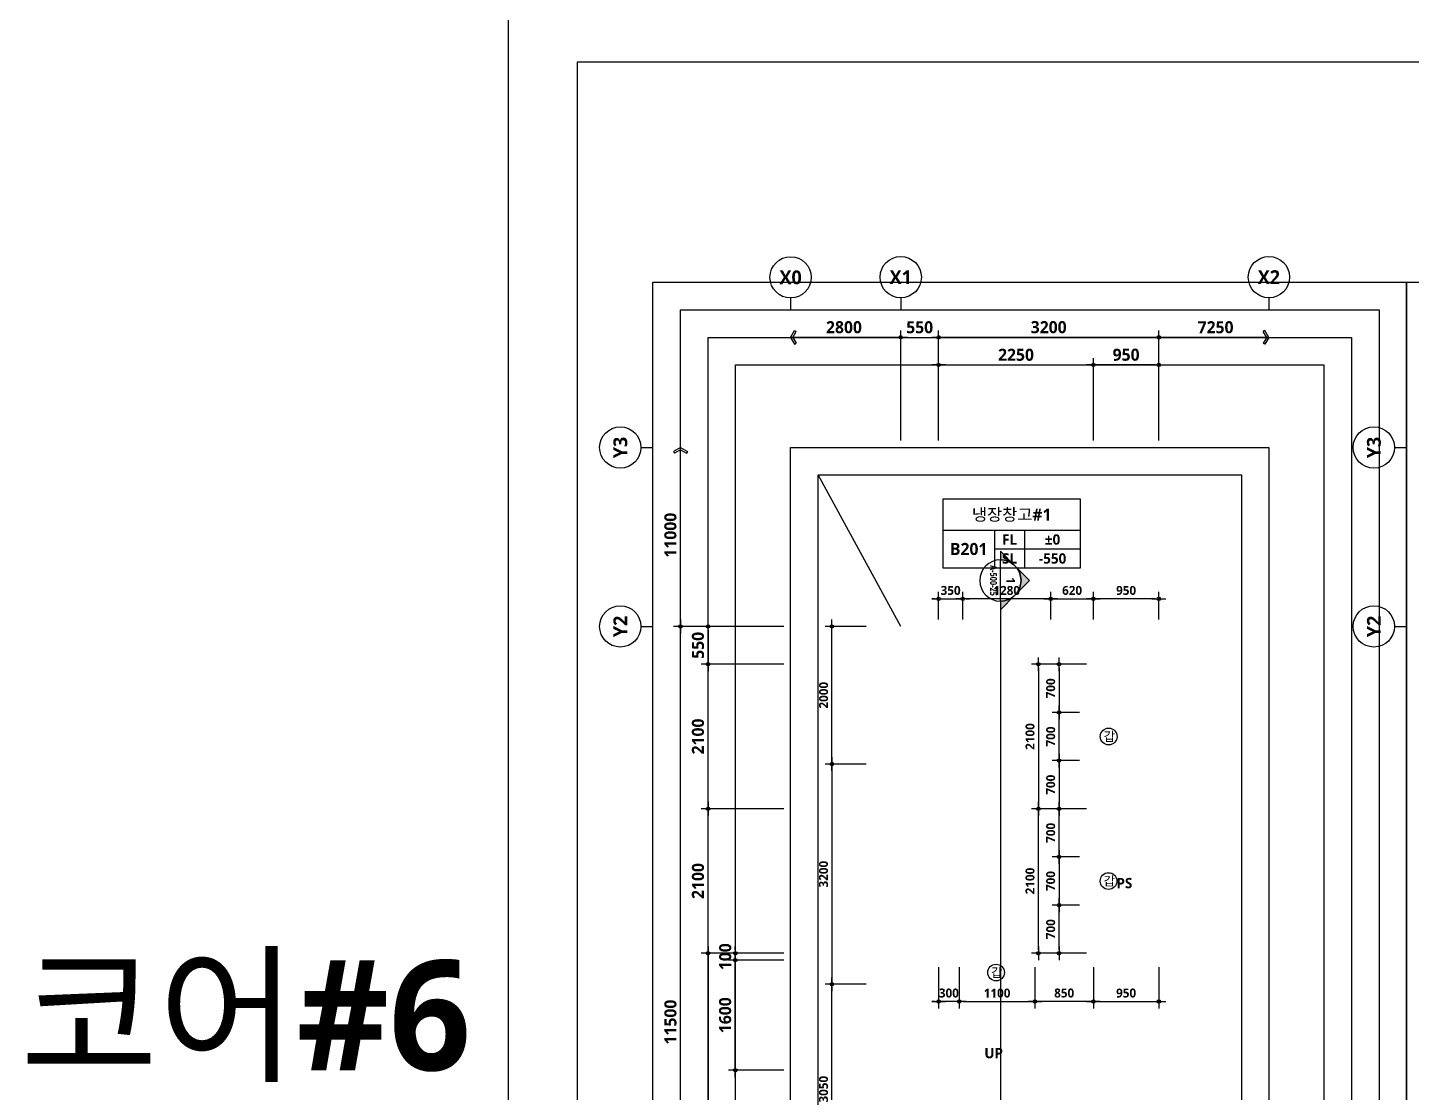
# Model space of a CAD drawing. Header units: millimetres. Extents: x -12482 to 126000, y 0 to 220200.
# Drawn here: x -6987 to 13119, y 162230 to 177700 of the extents above; entities that cross this region are included whole.
import ezdxf
from ezdxf.enums import TextEntityAlignment as Align

# ---------------------------------------------------------------- set-up
doc = ezdxf.new("R2010")
doc.units = ezdxf.units.MM
doc.header["$LTSCALE"] = 60
doc.linetypes.add('CEN', pattern=[62, 60, -1, 0, -1])
doc.layers.get('Defpoints').update_dxf_attribs({"color": 153})
for name, color, linetype in [('A-ANNO-DIM', 4, 'Continuous'), ('A-ANNO-GRA1', 7, 'Continuous'), ('A-ANNO-SYMB', 7, 'Continuous'), ('A-ANNO-TEXT1', 7, 'Continuous'), ('A-ANNO-TEXT2', 3, 'Continuous'), ('A-ANNO-TITL', 7, 'Continuous'), ('A-ST-AXIS-BUB', 7, 'Continuous'), ('A-ST-AXIS-DIM', 7, 'Continuous'), ('AA-MKXS', 3, 'Continuous'), ('AA-MKXX', 3, 'Continuous')]:
    doc.layers.add(name, color=color, linetype=linetype)
for name, color, linetype, plot in [('Defpoint', 161, 'Continuous', False), ('G(그리드1)', 185, 'Continuous', False), ('G(그리드2)', 235, 'Continuous', False)]:
    doc.layers.add(name, color=color, linetype=linetype, plot=plot)
doc.styles.add('2020음성 1차', font='NanumGothicBold.ttf')
doc.styles.add('SAMOO', font='romans.shx', dxfattribs={"bigfont": 'whgtxt.shx'})
doc.styles.add('SH_나눔', font='')
doc.styles.add('SH_진천_나눔', font='')
doc.styles.get('SH_나눔').set_extended_font_data('NanumGothic', bold=True)
doc.styles.get('SH_진천_나눔').set_extended_font_data('NanumGothic', bold=True)
doc.dimstyles.new('SHP 50', dxfattribs={"dimscale": 50, "dimtxt": 3.5, "dimasz": 1, "dimexe": 2, "dimexo": 2, "dimgap": 1, "dimtad": 1, "dimdec": 0, "dimzin": 0, "dimdsep": 46, "dimtxsty": 'SH_진천_나눔', "dimblk": 'DIMDOT', "dimcen": 0.09, "dimclrd": 256, "dimclre": 256, "dimclrt": 3, "dimadec": 0, "dimazin": 1, "dimtfac": 1, "dimtdec": 0, "dimtix": 1, "dimtmove": 2, "dimatfit": 0, "dimldrblk": 'DIMDOT', "dimfxl": 1, "dimtolj": 1, "dimtzin": 0, "dimlwd": -1, "dimlwe": -1, "dimarcsym": 0})
doc.dimstyles.new('SHP 50내부', dxfattribs={"dimscale": 50, "dimtxt": 2.6, "dimasz": 1, "dimexe": 2, "dimexo": 2, "dimgap": 1, "dimtad": 1, "dimdec": 0, "dimzin": 0, "dimdsep": 46, "dimtxsty": '2020음성 1차', "dimblk": 'DIMDOT', "dimcen": 0.09, "dimclrd": 256, "dimclre": 256, "dimclrt": 3, "dimadec": 0, "dimazin": 1, "dimtfac": 1, "dimtdec": 0, "dimtix": 1, "dimtmove": 2, "dimatfit": 0, "dimldrblk": 'DIMDOT', "dimfxl": 1, "dimtolj": 1, "dimtzin": 0, "dimlwd": -1, "dimlwe": -1, "dimarcsym": 0})

# ---------------------------------------------------------------- blocks, each defined once
blk = doc.blocks.new('DIMDOT')
at = {"color": 0}
blk.add_line((-2, 0), (2, 0), dxfattribs=at)
for radius in [0.5, 0.25]:
    blk.add_circle((0, 0), radius, dxfattribs=at)
blk = doc.blocks.new('*D17152')
at = {"layer": 'A-ST-AXIS-DIM'}
for p, q in [((5700, 171700), (5700, 173300)), ((5750, 173200), (6200, 173200)), ((6250, 171700), (6250, 173300))]:
    blk.add_line(p, q, dxfattribs=at)
at = {"layer": 'Defpoints', "color": 0}
for p in [(6250, 173200), (5700, 171600), (6250, 171600)]:
    blk.add_point(p, dxfattribs=at)
at = {"layer": 'A-ST-AXIS-DIM', "linetype": 'ByBlock', "xscale": 50, "yscale": 50, "zscale": 50, "rotation": 180}
blk.add_blockref('DIMDOT', (5700, 173200), dxfattribs=at)
at = {"layer": 'A-ST-AXIS-DIM', "linetype": 'ByBlock', "xscale": 50, "yscale": 50, "zscale": 50}
blk.add_blockref('DIMDOT', (6250, 173200), dxfattribs=at)
at = {"layer": 'A-ST-AXIS-DIM', "color": 3, "insert": (5975, 173346), "char_height": 175, "attachment_point": 5, "style": 'SH_진천_나눔'}
blk.add_mtext('\\A1;550', dxfattribs=at)
blk = doc.blocks.new('A-ST-AXIS-BUB-1')
at = {"layer": 'A-ST-AXIS-BUB'}
blk.add_line((0, 350), (0, 0), dxfattribs=at)
blk.add_circle((0, 950), 600, dxfattribs=at)
blk = doc.blocks.new('arrow1')
at = {"color": 0}
for p, q in [((0, 0), (0.29, 0.5)), ((0, 0), (0.29, -0.5)), ((0.16, 0), (0.41, 0.43)), ((0.16, 0), (0.41, -0.43)), ((0.29, 0.5), (0.41, 0.43)), ((0.29, -0.5), (0.41, -0.43))]:
    blk.add_line(p, q, dxfattribs=at)
blk = doc.blocks.new('*D17153')
at = {"layer": 'A-ST-AXIS-DIM'}
for p, q in [((6250, 171700), (6250, 173300)), ((9400, 173200), (6300, 173200)), ((9450, 171700), (9450, 173300))]:
    blk.add_line(p, q, dxfattribs=at)
at = {"layer": 'Defpoints', "color": 0}
for p in [(6250, 173200), (6250, 171600), (9450, 171600)]:
    blk.add_point(p, dxfattribs=at)
at = {"layer": 'A-ST-AXIS-DIM', "linetype": 'ByBlock', "xscale": 50, "yscale": 50, "zscale": 50, "rotation": 180}
blk.add_blockref('DIMDOT', (6250, 173200), dxfattribs=at)
at = {"layer": 'A-ST-AXIS-DIM', "linetype": 'ByBlock', "xscale": 50, "yscale": 50, "zscale": 50}
blk.add_blockref('DIMDOT', (9450, 173200), dxfattribs=at)
at = {"layer": 'A-ST-AXIS-DIM', "color": 3, "insert": (7850, 173347), "char_height": 175, "attachment_point": 5, "style": 'SH_진천_나눔'}
blk.add_mtext('\\A1;3200', dxfattribs=at)
blk = doc.blocks.new('*D17154')
at = {"layer": 'A-ST-AXIS-DIM'}
for p, q in [((4000, 164250), (2800, 164250)), ((2900, 164200), (2900, 158100)), ((4000, 158050), (2800, 158050))]:
    blk.add_line(p, q, dxfattribs=at)
at = {"layer": 'Defpoints', "color": 0}
for p in [(4100, 164250), (2900, 158050), (4100, 158050)]:
    blk.add_point(p, dxfattribs=at)
at = {"layer": 'A-ST-AXIS-DIM', "linetype": 'ByBlock', "xscale": 50, "yscale": 50, "zscale": 50}
for p, rotation in [((2900, 164250), 90.00000000000001), ((2900, 158050), 270)]:
    blk.add_blockref('DIMDOT', p, dxfattribs=dict(at, rotation=rotation))
at = {"layer": 'A-ST-AXIS-DIM', "color": 3, "insert": (2753, 161150), "char_height": 175, "attachment_point": 5, "rotation": 90, "style": 'SH_진천_나눔'}
blk.add_mtext('\\A1;6200', dxfattribs=at)
blk = doc.blocks.new('*D17155')
at = {"layer": 'A-ST-AXIS-DIM'}
for p, q in [((4000, 166350), (2800, 166350)), ((2900, 164300), (2900, 166300)), ((4000, 164250), (2800, 164250))]:
    blk.add_line(p, q, dxfattribs=at)
at = {"layer": 'Defpoints', "color": 0}
for p in [(2900, 166350), (4100, 166350), (4100, 164250)]:
    blk.add_point(p, dxfattribs=at)
at = {"layer": 'A-ST-AXIS-DIM', "linetype": 'ByBlock', "xscale": 50, "yscale": 50, "zscale": 50}
for p, rotation in [((2900, 166350), 90), ((2900, 164250), 270)]:
    blk.add_blockref('DIMDOT', p, dxfattribs=dict(at, rotation=rotation))
at = {"layer": 'A-ST-AXIS-DIM', "color": 3, "insert": (2754, 165300), "char_height": 175, "attachment_point": 5, "rotation": 90, "style": 'SH_진천_나눔'}
blk.add_mtext('\\A1;2100', dxfattribs=at)
blk = doc.blocks.new('*D17157')
at = {"layer": 'A-ST-AXIS-DIM'}
for p, q in [((4000, 168450), (2800, 168450)), ((2900, 166400), (2900, 168400)), ((4000, 166350), (2800, 166350))]:
    blk.add_line(p, q, dxfattribs=at)
at = {"layer": 'Defpoints', "color": 0}
for p in [(2900, 168450), (4100, 168450), (4100, 166350)]:
    blk.add_point(p, dxfattribs=at)
at = {"layer": 'A-ST-AXIS-DIM', "linetype": 'ByBlock', "xscale": 50, "yscale": 50, "zscale": 50}
for p, rotation in [((2900, 168450), 90), ((2900, 166350), 270)]:
    blk.add_blockref('DIMDOT', p, dxfattribs=dict(at, rotation=rotation))
at = {"layer": 'A-ST-AXIS-DIM', "color": 3, "insert": (2754, 167400), "char_height": 175, "attachment_point": 5, "rotation": 90, "style": 'SH_진천_나눔'}
blk.add_mtext('\\A1;2100', dxfattribs=at)
blk = doc.blocks.new('*D18641')
at = {"layer": 'A-ST-AXIS-DIM'}
for p, q in [((4000, 169000), (2800, 169000)), ((2900, 168950), (2900, 168500)), ((4000, 168450), (2800, 168450))]:
    blk.add_line(p, q, dxfattribs=at)
at = {"layer": 'Defpoints', "color": 0}
for p in [(4100, 169000), (2900, 168450), (4100, 168450)]:
    blk.add_point(p, dxfattribs=at)
at = {"layer": 'A-ST-AXIS-DIM', "linetype": 'ByBlock', "xscale": 50, "yscale": 50, "zscale": 50}
for p, rotation in [((2900, 169000), 90), ((2900, 168450), 270)]:
    blk.add_blockref('DIMDOT', p, dxfattribs=dict(at, rotation=rotation))
at = {"layer": 'A-ST-AXIS-DIM', "color": 3, "insert": (2754, 168725), "char_height": 175, "attachment_point": 5, "rotation": 90, "style": 'SH_진천_나눔'}
blk.add_mtext('\\A1;550', dxfattribs=at)
blk = doc.blocks.new('*D18642')
at = {"layer": 'A-ST-AXIS-DIM'}
for p, q in [((4000, 169000), (2400, 169000)), ((2500, 157550), (2500, 168950)), ((4000, 157500), (2400, 157500))]:
    blk.add_line(p, q, dxfattribs=at)
at = {"layer": 'Defpoints', "color": 0}
for p in [(2500, 169000), (4100, 169000), (4100, 157500)]:
    blk.add_point(p, dxfattribs=at)
at = {"layer": 'A-ST-AXIS-DIM', "linetype": 'ByBlock', "xscale": 50, "yscale": 50, "zscale": 50}
for p, rotation in [((2500, 169000), 90), ((2500, 157500), 270)]:
    blk.add_blockref('DIMDOT', p, dxfattribs=dict(at, rotation=rotation))
at = {"layer": 'A-ST-AXIS-DIM', "color": 3, "insert": (2354, 163250), "char_height": 175, "attachment_point": 5, "rotation": 90, "style": 'SH_진천_나눔'}
blk.add_mtext('\\A1;11500', dxfattribs=at)
blk = doc.blocks.new('*D18643')
at = {"layer": 'A-ST-AXIS-DIM'}
for p, q in [((6250, 171700), (6250, 172900)), ((6300, 172800), (8450, 172800)), ((8500, 171700), (8500, 172900))]:
    blk.add_line(p, q, dxfattribs=at)
at = {"layer": 'Defpoints', "color": 0}
for p in [(8500, 172800), (6250, 171600), (8500, 171600)]:
    blk.add_point(p, dxfattribs=at)
at = {"layer": 'A-ST-AXIS-DIM', "linetype": 'ByBlock', "xscale": 50, "yscale": 50, "zscale": 50, "rotation": 180}
blk.add_blockref('DIMDOT', (6250, 172800), dxfattribs=at)
at = {"layer": 'A-ST-AXIS-DIM', "linetype": 'ByBlock', "xscale": 50, "yscale": 50, "zscale": 50}
blk.add_blockref('DIMDOT', (8500, 172800), dxfattribs=at)
at = {"layer": 'A-ST-AXIS-DIM', "color": 3, "insert": (7375, 172946), "char_height": 175, "attachment_point": 5, "style": 'SH_진천_나눔'}
blk.add_mtext('\\A1;2250', dxfattribs=at)
blk = doc.blocks.new('*D18644')
at = {"layer": 'A-ST-AXIS-DIM'}
for p, q in [((8500, 171700), (8500, 172900)), ((9400, 172800), (8550, 172800)), ((9450, 171700), (9450, 172900))]:
    blk.add_line(p, q, dxfattribs=at)
at = {"layer": 'Defpoints', "color": 0}
for p in [(8500, 172800), (8500, 171600), (9450, 171600)]:
    blk.add_point(p, dxfattribs=at)
at = {"layer": 'A-ST-AXIS-DIM', "linetype": 'ByBlock', "xscale": 50, "yscale": 50, "zscale": 50, "rotation": 180}
blk.add_blockref('DIMDOT', (8500, 172800), dxfattribs=at)
at = {"layer": 'A-ST-AXIS-DIM', "linetype": 'ByBlock', "xscale": 50, "yscale": 50, "zscale": 50}
blk.add_blockref('DIMDOT', (9450, 172800), dxfattribs=at)
at = {"layer": 'A-ST-AXIS-DIM', "color": 3, "insert": (8975, 172947), "char_height": 175, "attachment_point": 5, "style": 'SH_진천_나눔'}
blk.add_mtext('\\A1;950', dxfattribs=at)
blk = doc.blocks.new('G$C9D92D8A7')
at = {"layer": 'A-ANNO-GRA1'}
for p, q in [((0, 11), (40, 11)), ((15, 11), (15, 0)), ((23.75, 11), (23.75, 0)), ((15, 5.5), (40, 5.5))]:
    blk.add_line(p, q, dxfattribs=at)
blk.add_lwpolyline([(0, 20), (0, 0), (40, 0), (40, 20)], close=True, dxfattribs=at)
at = {"style": '2020음성 1차'}
for tag, height, p in [('실명', 3.5, (20, 15.5)), ('마감레벨', 3, (31.875, 8.25)), ('실번호', 3.5, (7.5, 5.5)), ('구조레벨', 3, (31.875, 2.75))]:
    blk.add_attdef(tag, text='', height=height, dxfattribs=at).set_placement(p, align=Align.MIDDLE_CENTER)
at = {"layer": 'A-ANNO-TEXT1', "style": 'SH_나눔'}
for s, p in [('FL', (19.375, 8.25)), ('SL', (19.375, 2.75))]:
    blk.add_text(s, height=3, dxfattribs=at).set_placement(p, align=Align.MIDDLE)
blk = doc.blocks.new('*D18647')
at = {"layer": 'A-ST-AXIS-DIM'}
for p, q in [((4000, 162550), (3196, 162550)), ((3296, 162500), (3296, 158250)), ((4000, 158200), (3196, 158200))]:
    blk.add_line(p, q, dxfattribs=at)
at = {"layer": 'Defpoints', "color": 0}
for p in [(4100, 162550), (3296, 158200), (4100, 158200)]:
    blk.add_point(p, dxfattribs=at)
at = {"layer": 'A-ST-AXIS-DIM', "linetype": 'ByBlock', "xscale": 50, "yscale": 50, "zscale": 50}
for p, rotation in [((3296, 162550), 90.00000000000004), ((3296, 158200), 270.0000000000001)]:
    blk.add_blockref('DIMDOT', p, dxfattribs=dict(at, rotation=rotation))
at = {"layer": 'A-ST-AXIS-DIM', "color": 3, "insert": (3149, 160375), "char_height": 175, "attachment_point": 5, "rotation": 90, "style": 'SH_진천_나눔'}
blk.add_mtext('\\A1;4350', dxfattribs=at)
blk = doc.blocks.new('*D18648')
at = {"layer": 'A-ST-AXIS-DIM'}
for p, q in [((4000, 164150), (3196, 164150)), ((3296, 162600), (3296, 164100)), ((4000, 162550), (3196, 162550))]:
    blk.add_line(p, q, dxfattribs=at)
at = {"layer": 'Defpoints', "color": 0}
for p in [(3296, 164150), (4100, 164150), (4100, 162550)]:
    blk.add_point(p, dxfattribs=at)
at = {"layer": 'A-ST-AXIS-DIM', "linetype": 'ByBlock', "xscale": 50, "yscale": 50, "zscale": 50}
for p, rotation in [((3296, 164150), 89.99999999999997), ((3296, 162550), 269.9999999999999)]:
    blk.add_blockref('DIMDOT', p, dxfattribs=dict(at, rotation=rotation))
at = {"layer": 'A-ST-AXIS-DIM', "color": 3, "insert": (3149, 163350), "char_height": 175, "attachment_point": 5, "rotation": 90, "style": 'SH_진천_나눔'}
blk.add_mtext('\\A1;1600', dxfattribs=at)
blk = doc.blocks.new('*D18649')
at = {"layer": 'A-ST-AXIS-DIM'}
for p, q in [((3296, 164300), (3296, 164350)), ((4000, 164250), (3196, 164250)), ((4000, 164150), (3196, 164150)), ((3296, 164250), (3296, 164150)), ((3296, 164100), (3296, 164050))]:
    blk.add_line(p, q, dxfattribs=at)
at = {"layer": 'Defpoints', "color": 0}
for p in [(3296, 164150), (4100, 164250), (4100, 164150)]:
    blk.add_point(p, dxfattribs=at)
at = {"layer": 'A-ST-AXIS-DIM', "linetype": 'ByBlock', "xscale": 50, "yscale": 50, "zscale": 50}
for p, rotation in [((3296, 164250), 270), ((3296, 164150), 90)]:
    blk.add_blockref('DIMDOT', p, dxfattribs=dict(at, rotation=rotation))
at = {"layer": 'A-ST-AXIS-DIM', "color": 3, "insert": (3150, 164200), "char_height": 175, "attachment_point": 5, "rotation": 90, "style": 'SH_진천_나눔'}
blk.add_mtext('\\A1;100', dxfattribs=at)
blk = doc.blocks.new('갑종 TEXT100')
at = {"layer": 'A-ANNO-SYMB'}
blk.add_circle((0, 0), 243, dxfattribs=at)
at = {"layer": 'A-ANNO-TITL', "style": '2020음성 1차'}
blk.add_text('갑 ', height=266.7, dxfattribs=at).set_placement((67, 0), align=Align.MIDDLE_CENTER)
blk = doc.blocks.new('*D18668')
at = {"layer": 'A-ANNO-DIM'}
for p, q in [((6550, 164050), (6550, 163450)), ((7650, 164050), (7650, 163450)), ((6600, 163550), (7600, 163550))]:
    blk.add_line(p, q, dxfattribs=at)
at = {"layer": 'Defpoints', "color": 0}
for p in [(6550, 164150), (7650, 164150), (7650, 163550)]:
    blk.add_point(p, dxfattribs=at)
at = {"layer": 'A-ANNO-DIM', "linetype": 'ByBlock', "xscale": 50, "yscale": 50, "zscale": 50, "rotation": 180}
blk.add_blockref('DIMDOT', (6550, 163550), dxfattribs=at)
at = {"layer": 'A-ANNO-DIM', "linetype": 'ByBlock', "xscale": 50, "yscale": 50, "zscale": 50}
blk.add_blockref('DIMDOT', (7650, 163550), dxfattribs=at)
at = {"layer": 'A-ANNO-DIM', "color": 3, "insert": (7100, 163671), "char_height": 130, "attachment_point": 5, "style": '2020음성 1차'}
blk.add_mtext('\\A1;1100', dxfattribs=at)
blk = doc.blocks.new('*D18669')
at = {"layer": 'A-ANNO-DIM'}
for p, q in [((6250, 164050), (6250, 163450)), ((6550, 164050), (6550, 163450)), ((6200, 163550), (6150, 163550)), ((6550, 163550), (6250, 163550)), ((6600, 163550), (6650, 163550))]:
    blk.add_line(p, q, dxfattribs=at)
at = {"layer": 'Defpoints', "color": 0}
for p in [(6250, 164150), (6550, 164150), (6250, 163550)]:
    blk.add_point(p, dxfattribs=at)
at = {"layer": 'A-ANNO-DIM', "linetype": 'ByBlock', "xscale": 50, "yscale": 50, "zscale": 50}
blk.add_blockref('DIMDOT', (6250, 163550), dxfattribs=at)
at = {"layer": 'A-ANNO-DIM', "linetype": 'ByBlock', "xscale": 50, "yscale": 50, "zscale": 50, "rotation": 180}
blk.add_blockref('DIMDOT', (6550, 163550), dxfattribs=at)
at = {"layer": 'A-ANNO-DIM', "color": 3, "insert": (6400, 163672), "char_height": 130, "attachment_point": 5, "style": '2020음성 1차'}
blk.add_mtext('\\A1;300', dxfattribs=at)
blk = doc.blocks.new('*D18670')
at = {"layer": 'A-ANNO-DIM'}
for p, q in [((7650, 164050), (7650, 163450)), ((8500, 164050), (8500, 163450)), ((8450, 163550), (7700, 163550))]:
    blk.add_line(p, q, dxfattribs=at)
at = {"layer": 'Defpoints', "color": 0}
for p in [(7650, 164150), (8500, 164150), (7650, 163550)]:
    blk.add_point(p, dxfattribs=at)
at = {"layer": 'A-ANNO-DIM', "linetype": 'ByBlock', "xscale": 50, "yscale": 50, "zscale": 50, "rotation": 180}
blk.add_blockref('DIMDOT', (7650, 163550), dxfattribs=at)
at = {"layer": 'A-ANNO-DIM', "linetype": 'ByBlock', "xscale": 50, "yscale": 50, "zscale": 50}
blk.add_blockref('DIMDOT', (8500, 163550), dxfattribs=at)
at = {"layer": 'A-ANNO-DIM', "color": 3, "insert": (8075, 163672), "char_height": 130, "attachment_point": 5, "style": '2020음성 1차'}
blk.add_mtext('\\A1;850', dxfattribs=at)
blk = doc.blocks.new('*D18671')
at = {"layer": 'A-ANNO-DIM'}
for p, q in [((8300, 168450), (7900, 168450)), ((8000, 168400), (8000, 167800)), ((8300, 167750), (7900, 167750))]:
    blk.add_line(p, q, dxfattribs=at)
at = {"layer": 'Defpoints', "color": 0}
for p in [(8400, 168450), (8000, 167750), (8400, 167750)]:
    blk.add_point(p, dxfattribs=at)
at = {"layer": 'A-ANNO-DIM', "linetype": 'ByBlock', "xscale": 50, "yscale": 50, "zscale": 50}
for p, rotation in [((8000, 168450), 90), ((8000, 167750), 270)]:
    blk.add_blockref('DIMDOT', p, dxfattribs=dict(at, rotation=rotation))
at = {"layer": 'A-ANNO-DIM', "color": 3, "insert": (7879, 168100), "char_height": 130, "attachment_point": 5, "rotation": 90, "style": '2020음성 1차'}
blk.add_mtext('\\A1;700', dxfattribs=at)
blk = doc.blocks.new('*D18672')
at = {"layer": 'A-ANNO-DIM'}
for p, q in [((8300, 167750), (7900, 167750)), ((8000, 167100), (8000, 167700)), ((8300, 167050), (7900, 167050))]:
    blk.add_line(p, q, dxfattribs=at)
at = {"layer": 'Defpoints', "color": 0}
for p in [(8000, 167750), (8400, 167750), (8400, 167050)]:
    blk.add_point(p, dxfattribs=at)
at = {"layer": 'A-ANNO-DIM', "linetype": 'ByBlock', "xscale": 50, "yscale": 50, "zscale": 50}
for p, rotation in [((8000, 167750), 90), ((8000, 167050), 270)]:
    blk.add_blockref('DIMDOT', p, dxfattribs=dict(at, rotation=rotation))
at = {"layer": 'A-ANNO-DIM', "color": 3, "insert": (7879, 167400), "char_height": 130, "attachment_point": 5, "rotation": 90, "style": '2020음성 1차'}
blk.add_mtext('\\A1;700', dxfattribs=at)
blk = doc.blocks.new('*D18673')
at = {"layer": 'A-ANNO-DIM'}
for p, q in [((6600, 169100), (6600, 169500)), ((7880, 169100), (7880, 169500)), ((7830, 169400), (6650, 169400))]:
    blk.add_line(p, q, dxfattribs=at)
at = {"layer": 'Defpoints', "color": 0}
for p in [(6600, 169400), (6600, 169000), (7880, 169000)]:
    blk.add_point(p, dxfattribs=at)
at = {"layer": 'A-ANNO-DIM', "linetype": 'ByBlock', "xscale": 50, "yscale": 50, "zscale": 50, "rotation": 180}
blk.add_blockref('DIMDOT', (6600, 169400), dxfattribs=at)
at = {"layer": 'A-ANNO-DIM', "linetype": 'ByBlock', "xscale": 50, "yscale": 50, "zscale": 50}
blk.add_blockref('DIMDOT', (7880, 169400), dxfattribs=at)
at = {"layer": 'A-ANNO-DIM', "color": 3, "insert": (7240, 169522), "char_height": 130, "attachment_point": 5, "style": '2020음성 1차'}
blk.add_mtext('\\A1;1280', dxfattribs=at)
blk = doc.blocks.new('*D18674')
at = {"layer": 'A-ANNO-DIM'}
for p, q in [((6250, 169100), (6250, 169500)), ((6600, 169100), (6600, 169500)), ((6200, 169400), (6150, 169400)), ((6250, 169400), (6600, 169400)), ((6650, 169400), (6700, 169400))]:
    blk.add_line(p, q, dxfattribs=at)
at = {"layer": 'Defpoints', "color": 0}
for p in [(6600, 169400), (6250, 169000), (6600, 169000)]:
    blk.add_point(p, dxfattribs=at)
at = {"layer": 'A-ANNO-DIM', "linetype": 'ByBlock', "xscale": 50, "yscale": 50, "zscale": 50}
blk.add_blockref('DIMDOT', (6250, 169400), dxfattribs=at)
at = {"layer": 'A-ANNO-DIM', "linetype": 'ByBlock', "xscale": 50, "yscale": 50, "zscale": 50, "rotation": 180}
blk.add_blockref('DIMDOT', (6600, 169400), dxfattribs=at)
at = {"layer": 'A-ANNO-DIM', "color": 3, "insert": (6425, 169522), "char_height": 130, "attachment_point": 5, "style": '2020음성 1차'}
blk.add_mtext('\\A1;350', dxfattribs=at)
blk = doc.blocks.new('*D18675')
at = {"layer": 'A-ANNO-DIM'}
for p, q in [((8300, 167050), (7900, 167050)), ((8000, 167000), (8000, 166400)), ((8300, 166350), (7900, 166350))]:
    blk.add_line(p, q, dxfattribs=at)
at = {"layer": 'Defpoints', "color": 0}
for p in [(8400, 167050), (8000, 166350), (8400, 166350)]:
    blk.add_point(p, dxfattribs=at)
at = {"layer": 'A-ANNO-DIM', "linetype": 'ByBlock', "xscale": 50, "yscale": 50, "zscale": 50}
for p, rotation in [((8000, 167050), 90), ((8000, 166350), 270)]:
    blk.add_blockref('DIMDOT', p, dxfattribs=dict(at, rotation=rotation))
at = {"layer": 'A-ANNO-DIM', "color": 3, "insert": (7879, 166700), "char_height": 130, "attachment_point": 5, "rotation": 90, "style": '2020음성 1차'}
blk.add_mtext('\\A1;700', dxfattribs=at)
blk = doc.blocks.new('*D18676')
at = {"layer": 'A-ANNO-DIM'}
for p, q in [((8300, 164950), (7900, 164950)), ((8000, 164300), (8000, 164900)), ((8300, 164250), (7900, 164250))]:
    blk.add_line(p, q, dxfattribs=at)
at = {"layer": 'Defpoints', "color": 0}
for p in [(8000, 164950), (8400, 164950), (8400, 164250)]:
    blk.add_point(p, dxfattribs=at)
at = {"layer": 'A-ANNO-DIM', "linetype": 'ByBlock', "xscale": 50, "yscale": 50, "zscale": 50}
for p, rotation in [((8000, 164950), 90), ((8000, 164250), 270)]:
    blk.add_blockref('DIMDOT', p, dxfattribs=dict(at, rotation=rotation))
at = {"layer": 'A-ANNO-DIM', "color": 3, "insert": (7879, 164600), "char_height": 130, "attachment_point": 5, "rotation": 90, "style": '2020음성 1차'}
blk.add_mtext('\\A1;700', dxfattribs=at)
blk = doc.blocks.new('*D18677')
at = {"layer": 'A-ANNO-DIM'}
for p, q in [((8300, 165650), (7900, 165650)), ((8000, 165600), (8000, 165000)), ((8300, 164950), (7900, 164950))]:
    blk.add_line(p, q, dxfattribs=at)
at = {"layer": 'Defpoints', "color": 0}
for p in [(8400, 165650), (8000, 164950), (8400, 164950)]:
    blk.add_point(p, dxfattribs=at)
at = {"layer": 'A-ANNO-DIM', "linetype": 'ByBlock', "xscale": 50, "yscale": 50, "zscale": 50}
for p, rotation in [((8000, 165650), 90), ((8000, 164950), 270)]:
    blk.add_blockref('DIMDOT', p, dxfattribs=dict(at, rotation=rotation))
at = {"layer": 'A-ANNO-DIM', "color": 3, "insert": (7879, 165300), "char_height": 130, "attachment_point": 5, "rotation": 90, "style": '2020음성 1차'}
blk.add_mtext('\\A1;700', dxfattribs=at)
blk = doc.blocks.new('*D18678')
at = {"layer": 'A-ANNO-DIM'}
for p, q in [((8300, 166350), (7900, 166350)), ((8000, 165700), (8000, 166300)), ((8300, 165650), (7900, 165650))]:
    blk.add_line(p, q, dxfattribs=at)
at = {"layer": 'Defpoints', "color": 0}
for p in [(8000, 166350), (8400, 166350), (8400, 165650)]:
    blk.add_point(p, dxfattribs=at)
at = {"layer": 'A-ANNO-DIM', "linetype": 'ByBlock', "xscale": 50, "yscale": 50, "zscale": 50}
for p, rotation in [((8000, 166350), 90), ((8000, 165650), 270)]:
    blk.add_blockref('DIMDOT', p, dxfattribs=dict(at, rotation=rotation))
at = {"layer": 'A-ANNO-DIM', "color": 3, "insert": (7879, 166000), "char_height": 130, "attachment_point": 5, "rotation": 90, "style": '2020음성 1차'}
blk.add_mtext('\\A1;700', dxfattribs=at)
blk = doc.blocks.new('*D18706')
at = {"layer": 'A-ANNO-DIM'}
for p, q in [((5200, 163800), (4600, 163800)), ((4700, 160800), (4700, 163750)), ((5200, 160750), (4600, 160750))]:
    blk.add_line(p, q, dxfattribs=at)
at = {"layer": 'Defpoints', "color": 0}
for p in [(4700, 163800), (5300, 163800), (5300, 160750)]:
    blk.add_point(p, dxfattribs=at)
at = {"layer": 'A-ANNO-DIM', "linetype": 'ByBlock', "xscale": 50, "yscale": 50, "zscale": 50}
for p, rotation in [((4700, 163800), 90), ((4700, 160750), 270)]:
    blk.add_blockref('DIMDOT', p, dxfattribs=dict(at, rotation=rotation))
at = {"layer": 'A-ANNO-DIM', "color": 3, "insert": (4578, 162275), "char_height": 130, "attachment_point": 5, "rotation": 90, "style": '2020음성 1차'}
blk.add_mtext('\\A1;3050', dxfattribs=at)
blk = doc.blocks.new('*D18708')
at = {"layer": 'A-ANNO-DIM'}
for p, q in [((5200, 167000), (4600, 167000)), ((4700, 166950), (4700, 163850)), ((5200, 163800), (4600, 163800))]:
    blk.add_line(p, q, dxfattribs=at)
at = {"layer": 'Defpoints', "color": 0}
for p in [(5300, 167000), (4700, 163800), (5300, 163800)]:
    blk.add_point(p, dxfattribs=at)
at = {"layer": 'A-ANNO-DIM', "linetype": 'ByBlock', "xscale": 50, "yscale": 50, "zscale": 50}
for p, rotation in [((4700, 167000), 90), ((4700, 163800), 270)]:
    blk.add_blockref('DIMDOT', p, dxfattribs=dict(at, rotation=rotation))
at = {"layer": 'A-ANNO-DIM', "color": 3, "insert": (4578, 165400), "char_height": 130, "attachment_point": 5, "rotation": 90, "style": '2020음성 1차'}
blk.add_mtext('\\A1;3200', dxfattribs=at)
blk = doc.blocks.new('*D18709')
at = {"layer": 'A-ANNO-DIM'}
for p, q in [((5200, 169000), (4600, 169000)), ((4700, 167050), (4700, 168950)), ((5200, 167000), (4600, 167000))]:
    blk.add_line(p, q, dxfattribs=at)
at = {"layer": 'Defpoints', "color": 0}
for p in [(4700, 169000), (5300, 169000), (5300, 167000)]:
    blk.add_point(p, dxfattribs=at)
at = {"layer": 'A-ANNO-DIM', "linetype": 'ByBlock', "xscale": 50, "yscale": 50, "zscale": 50}
for p, rotation in [((4700, 169000), 90), ((4700, 167000), 270)]:
    blk.add_blockref('DIMDOT', p, dxfattribs=dict(at, rotation=rotation))
at = {"layer": 'A-ANNO-DIM', "color": 3, "insert": (4579, 168000), "char_height": 130, "attachment_point": 5, "rotation": 90, "style": '2020음성 1차'}
blk.add_mtext('\\A1;2000', dxfattribs=at)
blk = doc.blocks.new('*D21340')
at = {"layer": 'A-ANNO-DIM'}
for p, q in [((8500, 164050), (8500, 163450)), ((9450, 164050), (9450, 163450)), ((8550, 163550), (9400, 163550))]:
    blk.add_line(p, q, dxfattribs=at)
at = {"layer": 'Defpoints', "color": 0}
for p in [(8500, 164150), (9450, 164150), (9450, 163550)]:
    blk.add_point(p, dxfattribs=at)
at = {"layer": 'A-ANNO-DIM', "linetype": 'ByBlock', "xscale": 50, "yscale": 50, "zscale": 50, "rotation": 180}
blk.add_blockref('DIMDOT', (8500, 163550), dxfattribs=at)
at = {"layer": 'A-ANNO-DIM', "linetype": 'ByBlock', "xscale": 50, "yscale": 50, "zscale": 50}
blk.add_blockref('DIMDOT', (9450, 163550), dxfattribs=at)
at = {"layer": 'A-ANNO-DIM', "color": 3, "insert": (8975, 163672), "char_height": 130, "attachment_point": 5, "style": '2020음성 1차'}
blk.add_mtext('\\A1;950', dxfattribs=at)
blk = doc.blocks.new('*D21342')
at = {"layer": 'A-ANNO-DIM'}
for p, q in [((7880, 169100), (7880, 169500)), ((8500, 169100), (8500, 169500)), ((7930, 169400), (8450, 169400))]:
    blk.add_line(p, q, dxfattribs=at)
at = {"layer": 'Defpoints', "color": 0}
for p in [(8500, 169400), (7880, 169000), (8500, 169000)]:
    blk.add_point(p, dxfattribs=at)
at = {"layer": 'A-ANNO-DIM', "linetype": 'ByBlock', "xscale": 50, "yscale": 50, "zscale": 50, "rotation": 180}
blk.add_blockref('DIMDOT', (7880, 169400), dxfattribs=at)
at = {"layer": 'A-ANNO-DIM', "linetype": 'ByBlock', "xscale": 50, "yscale": 50, "zscale": 50}
blk.add_blockref('DIMDOT', (8500, 169400), dxfattribs=at)
at = {"layer": 'A-ANNO-DIM', "color": 3, "insert": (8190, 169522), "char_height": 130, "attachment_point": 5, "style": '2020음성 1차'}
blk.add_mtext('\\A1;620', dxfattribs=at)
blk = doc.blocks.new('*D21343')
at = {"layer": 'A-ANNO-DIM'}
for p, q in [((8500, 169100), (8500, 169500)), ((9450, 169100), (9450, 169500)), ((9400, 169400), (8550, 169400))]:
    blk.add_line(p, q, dxfattribs=at)
at = {"layer": 'Defpoints', "color": 0}
for p in [(8500, 169400), (8500, 169000), (9450, 169000)]:
    blk.add_point(p, dxfattribs=at)
at = {"layer": 'A-ANNO-DIM', "linetype": 'ByBlock', "xscale": 50, "yscale": 50, "zscale": 50, "rotation": 180}
blk.add_blockref('DIMDOT', (8500, 169400), dxfattribs=at)
at = {"layer": 'A-ANNO-DIM', "linetype": 'ByBlock', "xscale": 50, "yscale": 50, "zscale": 50}
blk.add_blockref('DIMDOT', (9450, 169400), dxfattribs=at)
at = {"layer": 'A-ANNO-DIM', "color": 3, "insert": (8975, 169522), "char_height": 130, "attachment_point": 5, "style": '2020음성 1차'}
blk.add_mtext('\\A1;950', dxfattribs=at)
blk = doc.blocks.new('*D21344')
at = {"layer": 'A-ANNO-DIM'}
for p, q in [((8400, 166350), (7600, 166350)), ((7700, 164300), (7700, 166300)), ((8400, 164250), (7600, 164250))]:
    blk.add_line(p, q, dxfattribs=at)
at = {"layer": 'Defpoints', "color": 0}
for p in [(7700, 166350), (8500, 166350), (8500, 164250)]:
    blk.add_point(p, dxfattribs=at)
at = {"layer": 'A-ANNO-DIM', "linetype": 'ByBlock', "xscale": 50, "yscale": 50, "zscale": 50}
for p, rotation in [((7700, 166350), 90), ((7700, 164250), 270)]:
    blk.add_blockref('DIMDOT', p, dxfattribs=dict(at, rotation=rotation))
at = {"layer": 'A-ANNO-DIM', "color": 3, "insert": (7579, 165300), "char_height": 130, "attachment_point": 5, "rotation": 90, "style": '2020음성 1차'}
blk.add_mtext('\\A1;2100', dxfattribs=at)
blk = doc.blocks.new('*D21345')
at = {"layer": 'A-ANNO-DIM'}
for p, q in [((8400, 168450), (7600, 168450)), ((7700, 168400), (7700, 166400)), ((8400, 166350), (7600, 166350))]:
    blk.add_line(p, q, dxfattribs=at)
at = {"layer": 'Defpoints', "color": 0}
for p in [(8500, 168450), (7700, 166350), (8500, 166350)]:
    blk.add_point(p, dxfattribs=at)
at = {"layer": 'A-ANNO-DIM', "linetype": 'ByBlock', "xscale": 50, "yscale": 50, "zscale": 50}
for p, rotation in [((7700, 168450), 90), ((7700, 166350), 270)]:
    blk.add_blockref('DIMDOT', p, dxfattribs=dict(at, rotation=rotation))
at = {"layer": 'A-ANNO-DIM', "color": 3, "insert": (7579, 167400), "char_height": 130, "attachment_point": 5, "rotation": 90, "style": '2020음성 1차'}
blk.add_mtext('\\A1;2100', dxfattribs=at)
blk = doc.blocks.new('*U22506')
at = {"layer": 'AA-MKXX'}
blk.add_hatch(color=256, dxfattribs=at).paths.add_polyline_path([(41300, 600), (41090, 0), (41300, 0)])
at = {"layer": 'AA-MKXX', "linetype": 'CEN', "ltscale": 300}
blk.add_line((900, 0), (41300, 0), dxfattribs=at)
at = {"layer": 'AA-MKXX'}
blk.add_lwpolyline([(41300, 0), (41300, 600), (41090, 0)], close=True, dxfattribs=at)
blk = doc.blocks.new('*U15083')
at = {"layer": 'AA-MKXS'}
blk.add_hatch(color=3, dxfattribs=at).paths.add_polyline_path([(0, 8.49), (-4.24, 4.24, -0.414214), (4.24, 4.24)])
h = blk.add_hatch(color=3, dxfattribs=at)
h.paths.add_polyline_path([(-8.49, 0), (-6, 0, -0.198912), (-4.24, 4.24)])
h.paths.add_polyline_path([(6, 0), (8.49, 0), (4.24, 4.24, -0.198912)])
at = {"layer": 'AA-MKXS', "color": 3, "linetype": 'Continuous', "ltscale": 5}
blk.add_line((-6, 0), (6, 0), dxfattribs=at)
at = {"layer": 'AA-MKXS', "color": 3}
for points in [[(4.24, 4.24, 0.414214), (-4.24, 4.24), (0, 8.49)], [(-4.24, 4.24, 0.198912), (-6, 0), (-8.49, 0)], [(8.49, 0), (6, 0, 0.198912), (4.24, 4.24)]]:
    blk.add_lwpolyline(points, format="xyb", close=True, dxfattribs=at)
at = {"layer": 'AA-MKXS', "color": 3, "linetype": 'Continuous', "ltscale": 5}
blk.add_circle((0, 0), 6, dxfattribs=at)
at = {"layer": 'AA-MKXS', "style": 'SAMOO', "width": 0.85}
blk.add_attdef('ViewNUM', text='', height=2.5, dxfattribs=at).set_placement((0, 1), align=Align.BOTTOM_CENTER)
blk.add_attdef('SheetNUM', text='', height=2.5, dxfattribs=at).set_placement((0, -1), align=Align.TOP_CENTER)

msp = doc.modelspace()

# ---------------------------------------------------------------- linework, layer by layer
at = {"layer": 'A-ST-AXIS-DIM'}
for p, q in [((5650, 173200), (4100, 173200)), ((5700, 171700), (5700, 173300)), ((9450, 171700), (9450, 173300)), ((11050, 173200), (9500, 173200)), ((2500, 169050), (2500, 171600)), ((3400, 169000), (2400, 169000))]:
    msp.add_line(p, q, dxfattribs=at)
at = {"layer": 'Defpoint'}
msp.add_line((5700, 169000), (4500, 171200), dxfattribs=at)
for points in [[(0, 178200), (42000, 178200), (42000, 148500), (0, 148500)], [(1000, 149500), (36500, 149500), (36500, 177200), (1000, 177200)]]:
    msp.add_lwpolyline(points, close=True, dxfattribs=at)
at = {"layer": 'G(그리드1)'}
for points in [[(13050, 152700), (2100, 152700), (2100, 174000), (13050, 174000)], [(24000, 152700), (13050, 152700), (13050, 174000), (24000, 174000)], [(12650, 153900), (2500, 153900), (2500, 173600), (12650, 173600)], [(12250, 154300), (2900, 154300), (2900, 173200), (12250, 173200)], [(11850, 154700), (3300, 154700), (3300, 172800), (11850, 172800)], [(11050, 155500), (4100, 155500), (4100, 171600), (11050, 171600)]]:
    msp.add_lwpolyline(points, close=True, dxfattribs=at)
at = {"layer": 'G(그리드2)'}
msp.add_lwpolyline([(10650, 155900), (4500, 155900), (4500, 171200), (10650, 171200)], close=True, dxfattribs=at)

# ---------------------------------------------------------------- block references
ref = msp.add_blockref('*U15083', (7148.1, 169666.7), dxfattribs=dict(xscale=-50, yscale=50, zscale=50, rotation=269.9999999999997))
ref.add_attrib('SheetNUM', 'A-500-25', dxfattribs={"layer": 'AA-MKXS', "height": 100, "rotation": 270, "style": '2020음성 1차', "width": 0.8}).set_placement((7098.1, 169666.7), align=Align.TOP_CENTER)
ref.add_attrib('ViewNUM', '1', dxfattribs={"layer": 'AA-MKXS', "height": 125, "rotation": 270, "style": '2020음성 1차'}).set_placement((7198.1, 169666.7), align=Align.BOTTOM_CENTER)
at = {"xscale": 0.3333333333333333, "yscale": 0.3333333333333333, "zscale": 0.3333333333333333, "rotation": 270.0000000000003}
msp.add_blockref('*U22506', (7148.1, 169666.7), dxfattribs=at)
at = {"xscale": 0.5, "yscale": 0.5, "zscale": 0.5}
for p in [(8721.7, 167400, 103000), (8720, 165300, 103000), (7085, 163970)]:
    msp.add_blockref('갑종 TEXT100', p, dxfattribs=at)
at = {"layer": 'A-ANNO-TEXT1'}
ref = msp.add_blockref('G$C9D92D8A7', (6312.5, 169850), dxfattribs=dict(at, xscale=50, yscale=50, zscale=50))
ref.add_attrib('실명', '냉장창고#1', dxfattribs={"layer": 'A-ANNO-TEXT2', "height": 175, "style": '2020음성 1차'}).set_placement((7312.5, 170625, 34333.3), align=Align.MIDDLE_CENTER)
ref.add_attrib('실번호', 'B201', dxfattribs={"layer": 'A-ANNO-TEXT2', "height": 175, "style": '2020음성 1차'}).set_placement((6687.5, 170125, 34333.3), align=Align.MIDDLE_CENTER)
ref.add_attrib('마감레벨', '%%p0', dxfattribs={"height": 150, "style": '2020음성 1차'}).set_placement((7906.3, 170262.5, 34333.3), align=Align.MIDDLE_CENTER)
ref.add_attrib('구조레벨', '-550', dxfattribs={"height": 150, "style": '2020음성 1차'}).set_placement((7906.3, 169987.5, 34333.3), align=Align.MIDDLE_CENTER)
at = {"layer": 'A-ST-AXIS-BUB', "xscale": 0.5, "yscale": 0.5, "zscale": 0.5}
for p in [(4100, 173597.5), (5700, 173600), (11050, 173600)]:
    msp.add_blockref('A-ST-AXIS-BUB-1', p, dxfattribs=at)
at = {"layer": 'A-ST-AXIS-BUB', "xscale": 0.5, "yscale": 0.5, "zscale": 0.5, "rotation": 90}
for p in [(2100, 171600), (13050, 171600), (2100, 169000), (13050, 169000)]:
    msp.add_blockref('A-ST-AXIS-BUB-1', p, dxfattribs=at)
at = {"layer": 'A-ST-AXIS-DIM'}
for name, p, xscale, yscale, zscale, rotation in [('arrow1', (4100, 173200), -200, 200, 200, 179.9999999999859), ('DIMDOT', (9450, 173200), 50, 50, 50, 180), ('arrow1', (11050, 173200), 200, 200, 200, 180.0000000000135), ('arrow1', (2500, 171600), 200, 200, 200, 270.0000000000144), ('DIMDOT', (2500, 169000), 50, 50, 50, 270)]:
    msp.add_blockref(name, p, dxfattribs=dict(at, xscale=xscale, yscale=yscale, zscale=zscale, rotation=rotation))
at = {"layer": 'A-ST-AXIS-DIM', "xscale": 50, "yscale": 50, "zscale": 50}
msp.add_blockref('DIMDOT', (5700, 173200), dxfattribs=at)

# ---------------------------------------------------------------- texts
at = {"layer": 'A-ANNO-TEXT1', "style": 'SH_진천_나눔'}
for s, height, p in [('X0', 200, (4100, 174072.5)), ('X1', 200, (5700, 174075)), ('X2', 200, (11050, 174075)), ('PS', 150, (8950, 165270)), ('UP', 150, (7050, 162800))]:
    msp.add_text(s, height=height, dxfattribs=at).set_placement(p, align=Align.MIDDLE_CENTER)
for s, p in [('Y3', (1625, 171600)), ('Y3', (12575, 171600)), ('Y2', (1625, 169000)), ('Y2', (12575, 169000))]:
    msp.add_text(s, height=200, rotation=90, dxfattribs=at).set_placement(p, align=Align.MIDDLE_CENTER)
at = {"layer": 'A-ST-AXIS-DIM', "color": 3, "char_height": 175, "attachment_point": 5, "style": 'SH_진천_나눔'}
for s, insert in [('\\A1;2800', (4875, 173346.6)), ('\\A1;7250', (10275, 173346))]:
    msp.add_mtext(s, dxfattribs=dict(at, insert=insert))
at = {"layer": 'A-ST-AXIS-DIM', "color": 3, "insert": (2353.4, 170325), "char_height": 175, "attachment_point": 5, "rotation": 90, "style": 'SH_진천_나눔'}
msp.add_mtext('\\A1;11000', dxfattribs=at)
at = {"layer": 'Defpoints', "style": '2020음성 1차'}
msp.add_text('코어#6 ', height=1600, dxfattribs=at).set_placement((0, 163350), align=Align.MIDDLE_RIGHT)

# ---------------------------------------------------------------- dimensions: what is measured, and where the dimension line sits
at = {"layer": 'A-ANNO-DIM'}
for base, p1, p2, picture, middle in [((6600, 169400), (6250, 169000), (6600, 169000), '*D18674', (6425, 169521.7)), ((8500, 169400), (7880, 169000), (8500, 169000), '*D21342', (8190, 169521.7))]:
    dim = msp.add_linear_dim(base=base, p1=p1, p2=p2, dimstyle='SHP 50내부', override={"dimtxsty": '2020음성 1차', "dimldrblk": 'DIMDOT'}, dxfattribs=at)
    dim.commit()
    dim.dimension.update_dxf_attribs({"geometry": picture, "text_midpoint": middle})
for base, p1, p2, angle, picture, middle in [((6600, 169400), (7880, 169000), (6600, 169000), 180, '*D18673', (7240, 169521.7)), ((8500, 169400), (9450, 169000), (8500, 169000), 180, '*D21343', (8975, 169521.7)), ((4700, 169000), (5300, 167000), (5300, 169000), 90, '*D18709', (4578.5, 168000)), ((7700, 166350), (8500, 168450), (8500, 166350), 270, '*D21345', (7578.5, 167400)), ((8000, 167750), (8400, 168450), (8400, 167750), 270, '*D18671', (7878.7, 168100)), ((8000, 167750), (8400, 167050), (8400, 167750), 90, '*D18672', (7878.7, 167400)), ((4700, 163800), (5300, 167000), (5300, 163800), 270, '*D18708', (4578.3, 165400)), ((8000, 166350), (8400, 167050), (8400, 166350), 270, '*D18675', (7878.7, 166700)), ((7700, 166350), (8500, 164250), (8500, 166350), 90, '*D21344', (7578.5, 165300)), ((8000, 166350), (8400, 165650), (8400, 166350), 90, '*D18678', (7878.7, 166000)), ((8000, 164950), (8400, 165650), (8400, 164950), 270, '*D18677', (7878.7, 165300)), ((8000, 164950), (8400, 164250), (8400, 164950), 90, '*D18676', (7878.7, 164600)), ((6250, 163550), (6550, 164150), (6250, 164150), 180, '*D18669', (6400, 163671.7)), ((7650, 163550), (6550, 164150), (7650, 164150), 0, '*D18668', (7100, 163671.3)), ((7650, 163550), (8500, 164150), (7650, 164150), 180, '*D18670', (8075, 163671.7)), ((9450, 163550), (8500, 164150), (9450, 164150), 0, '*D21340', (8975, 163671.7)), ((4700, 163800), (5300, 160750), (5300, 163800), 90, '*D18706', (4578.3, 162275))]:
    dim = msp.add_linear_dim(base=base, p1=p1, p2=p2, angle=angle, dimstyle='SHP 50내부', override={"dimtxsty": '2020음성 1차', "dimldrblk": 'DIMDOT'}, dxfattribs=at)
    dim.commit()
    dim.dimension.update_dxf_attribs({"geometry": picture, "text_midpoint": middle})
at = {"layer": 'A-ST-AXIS-DIM'}
dim = msp.add_linear_dim(base=(6250, 173200), p1=(5700, 171600), p2=(6250, 171600), dimstyle='SHP 50', dxfattribs=at)
dim.commit()
dim.dimension.update_dxf_attribs({"geometry": '*D17152', "text_midpoint": (5975, 173346.2)})
for base, p1, p2, angle, picture, middle in [((6250, 173200), (9450, 171600), (6250, 171600), 180, '*D17153', (7850, 173346.6)), ((8500, 172800), (6250, 171600), (8500, 171600), 0, '*D18643', (7375, 172946.4)), ((8500, 172800), (9450, 171600), (8500, 171600), 180, '*D18644', (8975, 172946.6)), ((2500, 169000), (4100, 157500), (4100, 169000), 90, '*D18642', (2353.8, 163250)), ((2900, 168450), (4100, 169000), (4100, 168450), 270, '*D18641', (2753.8, 168725)), ((2900, 168450), (4100, 166350), (4100, 168450), 90, '*D17157', (2753.8, 167400)), ((2900, 166350), (4100, 164250), (4100, 166350), 90, '*D17155', (2753.8, 165300)), ((2900, 158050), (4100, 164250), (4100, 158050), 270, '*D17154', (2753.4, 161150))]:
    dim = msp.add_linear_dim(base=base, p1=p1, p2=p2, angle=angle, dimstyle='SHP 50', dxfattribs=at)
    dim.commit()
    dim.dimension.update_dxf_attribs({"geometry": picture, "text_midpoint": middle})
for base, p1, p2, angle, picture, middle in [((3295.7, 164150), (4100, 164250), (4100, 164150), 90, '*D18649', (3149.7, 164200)), ((3295.7, 164150), (4100, 162550), (4100, 164150), 270, '*D18648', (3149.1, 163350)), ((3295.7, 158200), (4100, 162550), (4100, 158200), 90, '*D18647', (3149.1, 160375))]:
    dim = msp.add_linear_dim(base=base, p1=p1, p2=p2, angle=angle, dimstyle='SHP 50', override={"dimtxsty": 'SH_진천_나눔', "dimldrblk": 'DIMDOT'}, dxfattribs=at)
    dim.commit()
    dim.dimension.update_dxf_attribs({"geometry": picture, "text_midpoint": middle})

doc.saveas('drawing.dxf')
